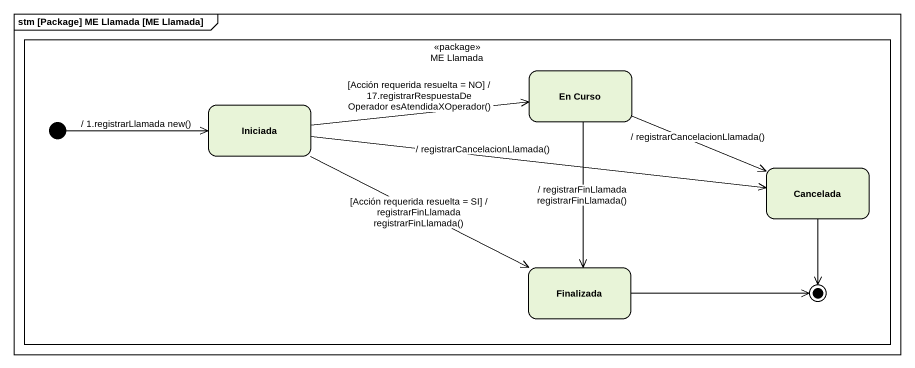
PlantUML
@startuml
mainframe stm [Package] ME Llamada [ME Llamada]
hide empty description
state "ME Llamada" as ME_Llamada <<package>> {
  state "En Curso" as En_Curso
  state Iniciada
  state Cancelada
  state Finalizada
  [*] -right-> Iniciada : / 1.registrarLlamada new()
  Cancelada --> [*]
  Finalizada -right-> [*]
}
En_Curso -right-> Cancelada : / registrarCancelacionLlamada()
En_Curso --> Finalizada : / registrarFinLlamada registrarFinLlamada()
Iniciada -right-> En_Curso : [Acción requerida resuelta = NO] / 17.registrarRespuestaDeOperador esAtendidaXOperador()
Iniciada -right-> Cancelada : / registrarCancelacionLlamada()
Iniciada -right-> Finalizada : [Acción requerida resuelta = SI] / registrarFinLlamada registrarFinLlamada()
@enduml
